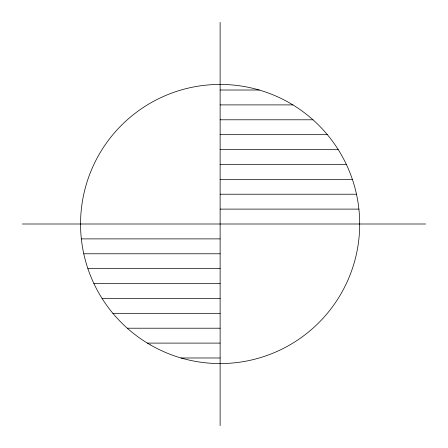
<?xml version="1.0" encoding="UTF-8"?>
<svg xmlns="http://www.w3.org/2000/svg" width="448" height="448" viewBox="0 0 448 448"><rect width="100%" height="100%" fill="white"/><g stroke="black" fill="none" stroke-linecap="round" stroke-linejoin="round"><path stroke-width="0.67" d="M220.125 90.014L259.207 90.014M220.125 104.899L292.891 104.899M220.125 119.79L312.967 119.79M220.125 134.674L327.365 134.674M220.125 149.565L338.19 149.565M220.125 164.45L346.354 164.45M220.125 179.34L352.358 179.34M220.125 194.225L356.479 194.225M220.125 209.11L358.898 209.11M22.4 224L425.6 224M81.351 238.885L220.125 238.885M83.765 253.775L220.125 253.775M87.892 268.66L220.125 268.66M93.895 283.55L220.125 283.55M102.06 298.435L220.125 298.435M112.879 313.326L220.125 313.326M127.282 328.21L220.125 328.21M147.353 343.101L220.125 343.101M181.037 357.986L220.125 357.986M220.125 22.4L220.125 425.6M150.338 344.87A139.569 139.569 0 0 0 359.694 224A139.569 139.569 0 0 0 150.338 103.13A139.569 139.569 0 0 0 150.338 344.87"/></g></svg>
